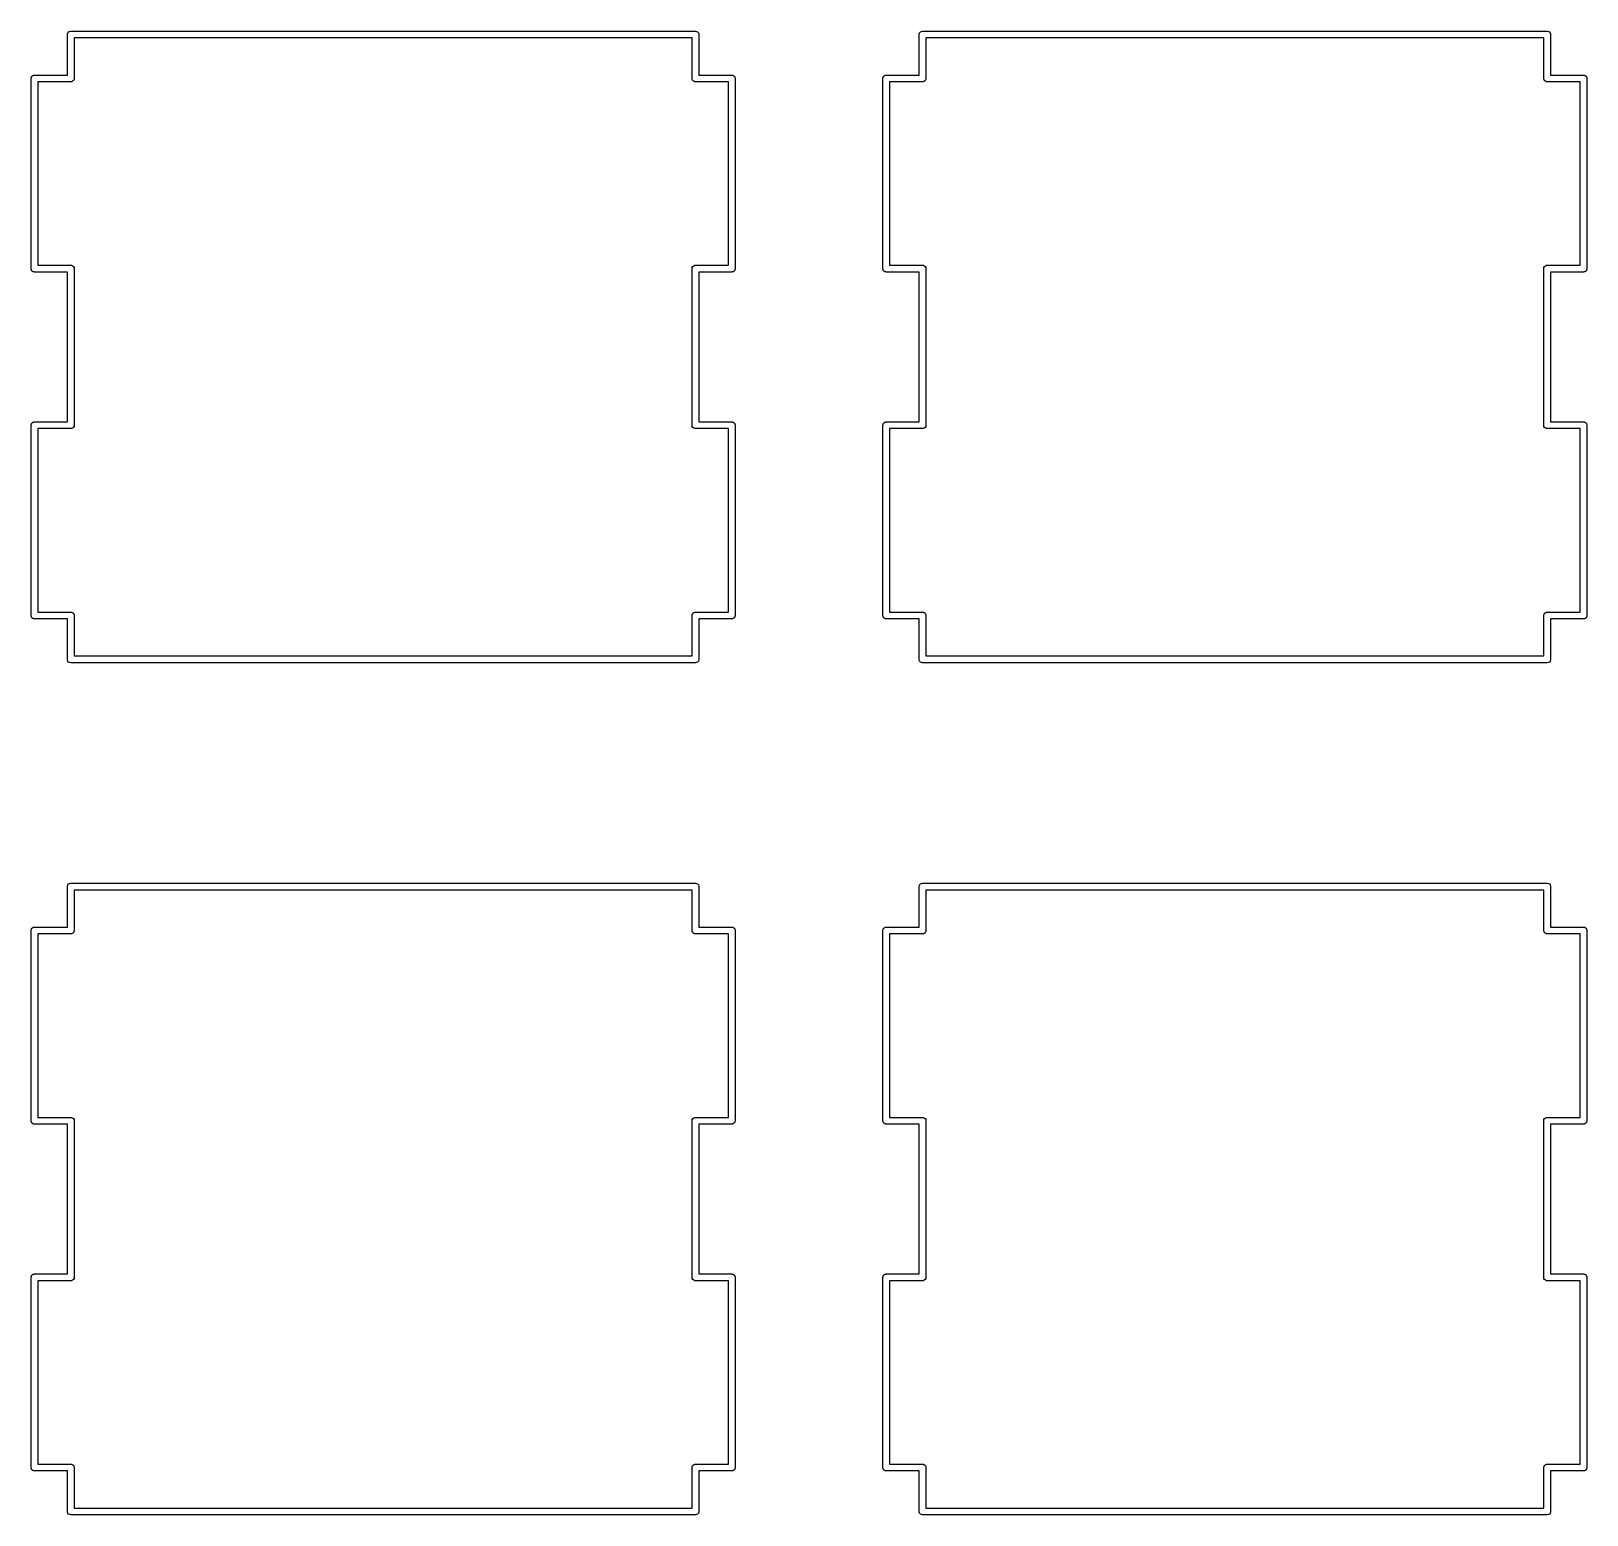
# Model space of a CAD drawing. Extents: x 24 to 395, y -191 to -67.
# Drawn here: x 335.03 to 369.82, y -145.17 to -112 of the extents above; entities that cross this region are included whole.
import ezdxf

# ---------------------------------------------------------------- set-up
doc = ezdxf.new("R2010")
doc.units = 0
doc.header["$MEASUREMENT"] = 0
doc.layers.add('BLACK', color=7, linetype='CONTINUOUS')

msp = doc.modelspace()

# ---------------------------------------------------------------- linework, layer by layer
at = {"layer": 'Black'}
for p, q in [((335.84, -112.064), (335.849, -112.039)), ((335.849, -112.039), (335.866, -112.019)), ((335.866, -112.019), (335.889, -112.006)), ((335.889, -112.006), (335.915, -112.001)), ((335.915, -112.001), (349.885, -112.001)), ((349.885, -112.001), (349.911, -112.006)), ((349.911, -112.006), (349.934, -112.019)), ((349.934, -112.019), (349.951, -112.039)), ((349.951, -112.039), (349.96, -112.064)), ((354.89, -112.064), (354.899, -112.039)), ((354.899, -112.039), (354.916, -112.019)), ((354.916, -112.019), (354.939, -112.006)), ((354.939, -112.006), (354.965, -112.001)), ((354.965, -112.001), (368.935, -112.001)), ((368.935, -112.001), (368.961, -112.006)), ((368.961, -112.006), (368.984, -112.019)), ((368.984, -112.019), (369.001, -112.039)), ((369.001, -112.039), (369.01, -112.064)), ((335.84, -112.091), (335.84, -112.064)), ((335.84, -112.983), (335.84, -112.091)), ((335.84, -112.091), (335.84, -112.091)), ((335.99, -112.154), (335.99, -113.058)), ((349.81, -112.154), (335.99, -112.154)), ((349.81, -113.058), (349.81, -112.154)), ((349.96, -112.064), (349.96, -112.091)), ((349.96, -112.091), (349.96, -112.091)), ((349.96, -112.091), (349.96, -112.983)), ((354.89, -112.091), (354.89, -112.064)), ((354.89, -112.983), (354.89, -112.091)), ((354.89, -112.091), (354.89, -112.091)), ((355.04, -112.154), (355.04, -113.058)), ((368.86, -112.154), (355.04, -112.154)), ((368.86, -113.058), (368.86, -112.154)), ((369.01, -112.064), (369.01, -112.091)), ((369.01, -112.091), (369.01, -112.091)), ((369.01, -112.091), (369.01, -112.983)), ((335.027, -113.058), (335.028, -113.051)), ((335.027, -117.312), (335.027, -113.058)), ((335.028, -113.045), (335.031, -113.039)), ((335.028, -113.051), (335.028, -113.045)), ((335.031, -113.039), (335.032, -113.032)), ((335.032, -113.032), (335.035, -113.027)), ((335.035, -113.027), (335.037, -113.02)), ((335.037, -113.02), (335.041, -113.015)), ((335.041, -113.015), (335.045, -113.01)), ((335.045, -113.01), (335.05, -113.006)), ((335.05, -113.006), (335.054, -113)), ((335.054, -113), (335.06, -112.997)), ((335.06, -112.997), (335.065, -112.993)), ((335.065, -112.993), (335.071, -112.991)), ((335.071, -112.991), (335.077, -112.987)), ((335.077, -112.987), (335.083, -112.986)), ((335.083, -112.986), (335.089, -112.984)), ((335.089, -112.984), (335.096, -112.984)), ((335.096, -112.984), (335.102, -112.983)), ((335.102, -112.983), (335.84, -112.983)), ((335.985, -113.084), (335.982, -113.089)), ((335.987, -113.077), (335.985, -113.084)), ((335.989, -113.071), (335.987, -113.077)), ((335.99, -113.058), (335.989, -113.064)), ((335.989, -113.064), (335.989, -113.071)), ((349.811, -113.064), (349.81, -113.058)), ((349.811, -113.071), (349.811, -113.064)), ((349.813, -113.077), (349.811, -113.071)), ((349.815, -113.084), (349.813, -113.077)), ((349.818, -113.089), (349.815, -113.084)), ((349.96, -112.983), (350.698, -112.983)), ((350.698, -112.983), (350.704, -112.984)), ((350.704, -112.984), (350.711, -112.984)), ((350.711, -112.984), (350.717, -112.986)), ((350.717, -112.986), (350.723, -112.987)), ((350.723, -112.987), (350.729, -112.991)), ((350.729, -112.991), (350.735, -112.993)), ((350.735, -112.993), (350.74, -112.997)), ((350.74, -112.997), (350.746, -113)), ((350.746, -113), (350.75, -113.006)), ((350.75, -113.006), (350.755, -113.01)), ((350.755, -113.01), (350.759, -113.015)), ((350.759, -113.015), (350.763, -113.02)), ((350.763, -113.02), (350.765, -113.027)), ((350.765, -113.027), (350.768, -113.032)), ((350.768, -113.032), (350.769, -113.039)), ((350.769, -113.039), (350.772, -113.045)), ((350.772, -113.045), (350.772, -113.051)), ((350.772, -113.051), (350.773, -113.058)), ((350.773, -113.058), (350.773, -117.312)), ((354.077, -113.058), (354.078, -113.051)), ((354.077, -117.312), (354.077, -113.058)), ((354.078, -113.045), (354.081, -113.039)), ((354.078, -113.051), (354.078, -113.045)), ((354.081, -113.039), (354.082, -113.032)), ((354.082, -113.032), (354.085, -113.027)), ((354.085, -113.027), (354.087, -113.02)), ((354.087, -113.02), (354.091, -113.015)), ((354.091, -113.015), (354.095, -113.01)), ((354.095, -113.01), (354.1, -113.006)), ((354.1, -113.006), (354.104, -113)), ((354.104, -113), (354.11, -112.997)), ((354.11, -112.997), (354.115, -112.993)), ((354.115, -112.993), (354.121, -112.991)), ((354.121, -112.991), (354.127, -112.987)), ((354.127, -112.987), (354.133, -112.986)), ((354.133, -112.986), (354.139, -112.984)), ((354.139, -112.984), (354.146, -112.984)), ((354.146, -112.984), (354.152, -112.983)), ((354.152, -112.983), (354.89, -112.983)), ((355.035, -113.084), (355.032, -113.089)), ((355.037, -113.077), (355.035, -113.084)), ((355.039, -113.071), (355.037, -113.077)), ((355.04, -113.058), (355.039, -113.064)), ((355.039, -113.064), (355.039, -113.071)), ((368.861, -113.064), (368.86, -113.058)), ((368.861, -113.071), (368.861, -113.064)), ((368.863, -113.077), (368.861, -113.071)), ((368.865, -113.084), (368.863, -113.077)), ((368.868, -113.089), (368.865, -113.084)), ((369.01, -112.983), (369.748, -112.983)), ((369.748, -112.983), (369.754, -112.984)), ((369.754, -112.984), (369.761, -112.984)), ((369.761, -112.984), (369.767, -112.986)), ((369.767, -112.986), (369.773, -112.987)), ((369.773, -112.987), (369.779, -112.991)), ((369.779, -112.991), (369.785, -112.993)), ((369.785, -112.993), (369.79, -112.997)), ((369.79, -112.997), (369.796, -113)), ((369.796, -113), (369.8, -113.006)), ((369.8, -113.006), (369.805, -113.01)), ((369.805, -113.01), (369.809, -113.015)), ((369.809, -113.015), (369.813, -113.02)), ((369.813, -113.02), (369.815, -113.027)), ((369.815, -113.027), (369.818, -113.032)), ((369.818, -113.032), (369.819, -113.039)), ((369.819, -113.039), (369.822, -113.045)), ((369.822, -113.045), (369.822, -113.051)), ((369.822, -113.051), (369.823, -113.058)), ((369.823, -113.058), (369.823, -117.312)), ((335.915, -113.133), (335.177, -113.133)), ((335.177, -113.133), (335.177, -117.237)), ((335.921, -113.132), (335.915, -113.133)), ((335.928, -113.132), (335.921, -113.132)), ((335.934, -113.13), (335.928, -113.132)), ((335.941, -113.128), (335.934, -113.13)), ((335.946, -113.125), (335.941, -113.128)), ((335.952, -113.123), (335.946, -113.125)), ((335.958, -113.119), (335.952, -113.123)), ((335.963, -113.115), (335.958, -113.119)), ((335.967, -113.11), (335.963, -113.115)), ((335.972, -113.106), (335.967, -113.11)), ((335.976, -113.1), (335.972, -113.106)), ((335.98, -113.095), (335.976, -113.1)), ((335.982, -113.089), (335.98, -113.095)), ((349.82, -113.095), (349.818, -113.089)), ((349.824, -113.1), (349.82, -113.095)), ((349.828, -113.106), (349.824, -113.1)), ((349.833, -113.11), (349.828, -113.106)), ((349.837, -113.115), (349.833, -113.11)), ((349.842, -113.119), (349.837, -113.115)), ((349.847, -113.123), (349.842, -113.119)), ((349.854, -113.125), (349.847, -113.123)), ((349.859, -113.128), (349.854, -113.125)), ((349.866, -113.13), (349.859, -113.128)), ((349.872, -113.132), (349.866, -113.13)), ((349.879, -113.132), (349.872, -113.132)), ((349.885, -113.133), (349.879, -113.132)), ((350.623, -113.133), (349.885, -113.133)), ((350.623, -117.237), (350.623, -113.133)), ((354.965, -113.133), (354.227, -113.133)), ((354.227, -113.133), (354.227, -117.237)), ((354.971, -113.132), (354.965, -113.133)), ((354.978, -113.132), (354.971, -113.132)), ((354.984, -113.13), (354.978, -113.132)), ((354.991, -113.128), (354.984, -113.13)), ((354.996, -113.125), (354.991, -113.128)), ((355.002, -113.123), (354.996, -113.125)), ((355.008, -113.119), (355.002, -113.123)), ((355.013, -113.115), (355.008, -113.119)), ((355.017, -113.11), (355.013, -113.115)), ((355.022, -113.106), (355.017, -113.11)), ((355.026, -113.1), (355.022, -113.106)), ((355.03, -113.095), (355.026, -113.1)), ((355.032, -113.089), (355.03, -113.095)), ((368.87, -113.095), (368.868, -113.089)), ((368.874, -113.1), (368.87, -113.095)), ((368.878, -113.106), (368.874, -113.1)), ((368.883, -113.11), (368.878, -113.106)), ((368.887, -113.115), (368.883, -113.11)), ((368.892, -113.119), (368.887, -113.115)), ((368.897, -113.123), (368.892, -113.119)), ((368.904, -113.125), (368.897, -113.123)), ((368.909, -113.128), (368.904, -113.125)), ((368.916, -113.13), (368.909, -113.128)), ((368.922, -113.132), (368.916, -113.13)), ((368.929, -113.132), (368.922, -113.132)), ((368.935, -113.133), (368.929, -113.132)), ((369.673, -113.133), (368.935, -113.133)), ((369.673, -117.237), (369.673, -113.133)), ((335.177, -117.237), (335.902, -117.237)), ((335.902, -117.237), (335.902, -117.237)), ((335.902, -117.237), (335.928, -117.237)), ((335.928, -117.237), (335.953, -117.246)), ((335.953, -117.246), (335.973, -117.263)), ((349.827, -117.263), (349.847, -117.246)), ((349.847, -117.246), (349.872, -117.237)), ((349.872, -117.237), (349.898, -117.237)), ((349.898, -117.237), (349.898, -117.237)), ((349.898, -117.237), (350.623, -117.237)), ((354.227, -117.237), (354.952, -117.237)), ((354.952, -117.237), (354.952, -117.237)), ((354.952, -117.237), (354.978, -117.237)), ((354.978, -117.237), (355.003, -117.246)), ((355.003, -117.246), (355.023, -117.263)), ((368.877, -117.263), (368.897, -117.246)), ((368.897, -117.246), (368.922, -117.237)), ((368.922, -117.237), (368.948, -117.237)), ((368.948, -117.237), (368.948, -117.237)), ((368.948, -117.237), (369.673, -117.237)), ((335.028, -117.319), (335.027, -117.312)), ((335.028, -117.325), (335.028, -117.319)), ((335.031, -117.332), (335.028, -117.325)), ((335.032, -117.338), (335.031, -117.332)), ((335.035, -117.344), (335.032, -117.338)), ((335.037, -117.35), (335.035, -117.344)), ((335.041, -117.355), (335.037, -117.35)), ((335.045, -117.361), (335.041, -117.355)), ((335.05, -117.365), (335.045, -117.361)), ((335.054, -117.37), (335.05, -117.365)), ((335.06, -117.373), (335.054, -117.37)), ((335.065, -117.377), (335.06, -117.373)), ((335.071, -117.38), (335.065, -117.377)), ((335.077, -117.383), (335.071, -117.38)), ((335.083, -117.384), (335.077, -117.383)), ((335.089, -117.386), (335.083, -117.384)), ((335.096, -117.386), (335.089, -117.386)), ((335.102, -117.387), (335.096, -117.386)), ((335.839, -117.387), (335.102, -117.387)), ((335.839, -120.738), (335.839, -117.387)), ((335.973, -117.263), (335.987, -117.286)), ((335.987, -117.286), (335.991, -117.312)), ((335.991, -117.312), (335.991, -120.813)), ((349.809, -117.312), (349.813, -117.286)), ((349.809, -120.813), (349.809, -117.312)), ((349.813, -117.286), (349.827, -117.263)), ((350.698, -117.387), (349.961, -117.387)), ((349.961, -117.387), (349.961, -120.738)), ((350.704, -117.386), (350.698, -117.387)), ((350.711, -117.386), (350.704, -117.386)), ((350.717, -117.384), (350.711, -117.386)), ((350.723, -117.383), (350.717, -117.384)), ((350.729, -117.38), (350.723, -117.383)), ((350.735, -117.377), (350.729, -117.38)), ((350.74, -117.373), (350.735, -117.377)), ((350.746, -117.37), (350.74, -117.373)), ((350.75, -117.365), (350.746, -117.37)), ((350.755, -117.361), (350.75, -117.365)), ((350.759, -117.355), (350.755, -117.361)), ((350.763, -117.35), (350.759, -117.355)), ((350.765, -117.344), (350.763, -117.35)), ((350.768, -117.338), (350.765, -117.344)), ((350.769, -117.332), (350.768, -117.338)), ((350.772, -117.325), (350.769, -117.332)), ((350.773, -117.312), (350.772, -117.319)), ((350.772, -117.319), (350.772, -117.325)), ((354.078, -117.319), (354.077, -117.312)), ((354.078, -117.325), (354.078, -117.319)), ((354.081, -117.332), (354.078, -117.325)), ((354.082, -117.338), (354.081, -117.332)), ((354.085, -117.344), (354.082, -117.338)), ((354.087, -117.35), (354.085, -117.344)), ((354.091, -117.355), (354.087, -117.35)), ((354.095, -117.361), (354.091, -117.355)), ((354.1, -117.365), (354.095, -117.361)), ((354.104, -117.37), (354.1, -117.365)), ((354.11, -117.373), (354.104, -117.37)), ((354.115, -117.377), (354.11, -117.373)), ((354.121, -117.38), (354.115, -117.377)), ((354.127, -117.383), (354.121, -117.38)), ((354.133, -117.384), (354.127, -117.383)), ((354.139, -117.386), (354.133, -117.384)), ((354.146, -117.386), (354.139, -117.386)), ((354.152, -117.387), (354.146, -117.386)), ((354.889, -117.387), (354.152, -117.387)), ((354.889, -120.738), (354.889, -117.387)), ((355.023, -117.263), (355.037, -117.286)), ((355.037, -117.286), (355.041, -117.312)), ((355.041, -117.312), (355.041, -120.813)), ((368.859, -117.312), (368.863, -117.286)), ((368.859, -120.813), (368.859, -117.312)), ((368.863, -117.286), (368.877, -117.263)), ((369.748, -117.387), (369.011, -117.387)), ((369.011, -117.387), (369.011, -120.738)), ((369.754, -117.386), (369.748, -117.387)), ((369.761, -117.386), (369.754, -117.386)), ((369.767, -117.384), (369.761, -117.386)), ((369.773, -117.383), (369.767, -117.384)), ((369.779, -117.38), (369.773, -117.383)), ((369.785, -117.377), (369.779, -117.38)), ((369.79, -117.373), (369.785, -117.377)), ((369.796, -117.37), (369.79, -117.373)), ((369.8, -117.365), (369.796, -117.37)), ((369.805, -117.361), (369.8, -117.365)), ((369.809, -117.355), (369.805, -117.361)), ((369.813, -117.35), (369.809, -117.355)), ((369.815, -117.344), (369.813, -117.35)), ((369.818, -117.338), (369.815, -117.344)), ((369.819, -117.332), (369.818, -117.338)), ((369.822, -117.325), (369.819, -117.332)), ((369.823, -117.312), (369.822, -117.319)), ((369.822, -117.319), (369.822, -117.325)), ((335.071, -120.745), (335.077, -120.742)), ((335.077, -120.742), (335.083, -120.741)), ((335.083, -120.741), (335.089, -120.739)), ((335.089, -120.739), (335.096, -120.739)), ((335.096, -120.739), (335.102, -120.738)), ((335.102, -120.738), (335.839, -120.738)), ((349.961, -120.738), (350.698, -120.738)), ((350.698, -120.738), (350.704, -120.739)), ((350.704, -120.739), (350.711, -120.739)), ((350.711, -120.739), (350.717, -120.741)), ((350.717, -120.741), (350.723, -120.742)), ((350.723, -120.742), (350.729, -120.745)), ((354.121, -120.745), (354.127, -120.742)), ((354.127, -120.742), (354.133, -120.741)), ((354.133, -120.741), (354.139, -120.739)), ((354.139, -120.739), (354.146, -120.739)), ((354.146, -120.739), (354.152, -120.738)), ((354.152, -120.738), (354.889, -120.738)), ((369.011, -120.738), (369.748, -120.738)), ((369.748, -120.738), (369.754, -120.739)), ((369.754, -120.739), (369.761, -120.739)), ((369.761, -120.739), (369.767, -120.741)), ((369.767, -120.741), (369.773, -120.742)), ((369.773, -120.742), (369.779, -120.745)), ((335.027, -120.813), (335.028, -120.806)), ((335.027, -125.067), (335.027, -120.813)), ((335.028, -120.8), (335.031, -120.793)), ((335.028, -120.806), (335.028, -120.8)), ((335.031, -120.793), (335.032, -120.787)), ((335.032, -120.787), (335.035, -120.781)), ((335.035, -120.781), (335.037, -120.775)), ((335.037, -120.775), (335.041, -120.77)), ((335.041, -120.77), (335.045, -120.764)), ((335.045, -120.764), (335.05, -120.76)), ((335.05, -120.76), (335.054, -120.755)), ((335.054, -120.755), (335.06, -120.752)), ((335.06, -120.752), (335.065, -120.748)), ((335.065, -120.748), (335.071, -120.745)), ((335.902, -120.888), (335.177, -120.888)), ((335.177, -120.888), (335.177, -124.992)), ((335.928, -120.888), (335.902, -120.888)), ((335.902, -120.888), (335.902, -120.888)), ((335.953, -120.879), (335.928, -120.888)), ((335.973, -120.862), (335.953, -120.879)), ((335.987, -120.839), (335.973, -120.862)), ((335.991, -120.813), (335.987, -120.839)), ((349.813, -120.839), (349.809, -120.813)), ((349.827, -120.862), (349.813, -120.839)), ((349.847, -120.879), (349.827, -120.862)), ((349.872, -120.888), (349.847, -120.879)), ((349.898, -120.888), (349.872, -120.888)), ((350.623, -120.888), (349.898, -120.888)), ((349.898, -120.888), (349.898, -120.888)), ((350.623, -124.992), (350.623, -120.888)), ((350.729, -120.745), (350.735, -120.748)), ((350.735, -120.748), (350.74, -120.752)), ((350.74, -120.752), (350.746, -120.755)), ((350.746, -120.755), (350.75, -120.76)), ((350.75, -120.76), (350.755, -120.764)), ((350.755, -120.764), (350.759, -120.77)), ((350.759, -120.77), (350.763, -120.775)), ((350.763, -120.775), (350.765, -120.781)), ((350.765, -120.781), (350.768, -120.787)), ((350.768, -120.787), (350.769, -120.793)), ((350.769, -120.793), (350.772, -120.8)), ((350.772, -120.8), (350.772, -120.806)), ((350.772, -120.806), (350.773, -120.813)), ((350.773, -120.813), (350.773, -125.067)), ((354.077, -120.813), (354.078, -120.806)), ((354.077, -125.067), (354.077, -120.813)), ((354.078, -120.8), (354.081, -120.793)), ((354.078, -120.806), (354.078, -120.8)), ((354.081, -120.793), (354.082, -120.787)), ((354.082, -120.787), (354.085, -120.781)), ((354.085, -120.781), (354.087, -120.775)), ((354.087, -120.775), (354.091, -120.77)), ((354.091, -120.77), (354.095, -120.764)), ((354.095, -120.764), (354.1, -120.76)), ((354.1, -120.76), (354.104, -120.755)), ((354.104, -120.755), (354.11, -120.752)), ((354.11, -120.752), (354.115, -120.748)), ((354.115, -120.748), (354.121, -120.745)), ((354.952, -120.888), (354.227, -120.888)), ((354.227, -120.888), (354.227, -124.992)), ((354.978, -120.888), (354.952, -120.888)), ((354.952, -120.888), (354.952, -120.888)), ((355.003, -120.879), (354.978, -120.888)), ((355.023, -120.862), (355.003, -120.879)), ((355.037, -120.839), (355.023, -120.862)), ((355.041, -120.813), (355.037, -120.839)), ((368.863, -120.839), (368.859, -120.813)), ((368.877, -120.862), (368.863, -120.839)), ((368.897, -120.879), (368.877, -120.862)), ((368.922, -120.888), (368.897, -120.879)), ((368.948, -120.888), (368.922, -120.888)), ((369.673, -120.888), (368.948, -120.888)), ((368.948, -120.888), (368.948, -120.888)), ((369.673, -124.992), (369.673, -120.888)), ((369.779, -120.745), (369.785, -120.748)), ((369.785, -120.748), (369.79, -120.752)), ((369.79, -120.752), (369.796, -120.755)), ((369.796, -120.755), (369.8, -120.76)), ((369.8, -120.76), (369.805, -120.764)), ((369.805, -120.764), (369.809, -120.77)), ((369.809, -120.77), (369.813, -120.775)), ((369.813, -120.775), (369.815, -120.781)), ((369.815, -120.781), (369.818, -120.787)), ((369.818, -120.787), (369.819, -120.793)), ((369.819, -120.793), (369.822, -120.8)), ((369.822, -120.8), (369.822, -120.806)), ((369.822, -120.806), (369.823, -120.813)), ((369.823, -120.813), (369.823, -125.067)), ((335.028, -125.074), (335.027, -125.067)), ((335.028, -125.08), (335.028, -125.074)), ((335.031, -125.086), (335.028, -125.08)), ((335.032, -125.093), (335.031, -125.086)), ((335.035, -125.098), (335.032, -125.093)), ((335.037, -125.105), (335.035, -125.098)), ((335.041, -125.11), (335.037, -125.105)), ((335.045, -125.115), (335.041, -125.11)), ((335.05, -125.119), (335.045, -125.115)), ((335.054, -125.125), (335.05, -125.119)), ((335.06, -125.128), (335.054, -125.125)), ((335.065, -125.132), (335.06, -125.128)), ((335.071, -125.134), (335.065, -125.132)), ((335.077, -125.138), (335.071, -125.134)), ((335.083, -125.139), (335.077, -125.138)), ((335.089, -125.141), (335.083, -125.139)), ((335.096, -125.141), (335.089, -125.141)), ((335.102, -125.142), (335.096, -125.141)), ((335.84, -125.142), (335.102, -125.142)), ((335.177, -124.992), (335.915, -124.992)), ((335.84, -126.034), (335.84, -125.142)), ((335.915, -124.992), (335.921, -124.993)), ((335.921, -124.993), (335.928, -124.993)), ((335.928, -124.993), (335.934, -124.995)), ((335.934, -124.995), (335.941, -124.997)), ((335.941, -124.997), (335.946, -125)), ((335.946, -125), (335.952, -125.002)), ((335.952, -125.002), (335.958, -125.006)), ((335.958, -125.006), (335.963, -125.01)), ((335.963, -125.01), (335.967, -125.015)), ((335.967, -125.015), (335.972, -125.019)), ((335.972, -125.019), (335.976, -125.025)), ((335.976, -125.025), (335.98, -125.03)), ((335.98, -125.03), (335.982, -125.036)), ((335.982, -125.036), (335.985, -125.041)), ((335.985, -125.041), (335.987, -125.048)), ((335.987, -125.048), (335.989, -125.054)), ((335.989, -125.054), (335.989, -125.061)), ((335.989, -125.061), (335.99, -125.067)), ((335.99, -125.067), (335.99, -125.971)), ((349.81, -125.067), (349.811, -125.061)), ((349.81, -125.971), (349.81, -125.067)), ((349.811, -125.054), (349.813, -125.048)), ((349.811, -125.061), (349.811, -125.054)), ((349.813, -125.048), (349.815, -125.041)), ((349.815, -125.041), (349.818, -125.036)), ((349.818, -125.036), (349.82, -125.03)), ((349.82, -125.03), (349.824, -125.025)), ((349.824, -125.025), (349.828, -125.019)), ((349.828, -125.019), (349.833, -125.015)), ((349.833, -125.015), (349.837, -125.01)), ((349.837, -125.01), (349.842, -125.006)), ((349.842, -125.006), (349.847, -125.002)), ((349.847, -125.002), (349.854, -125)), ((349.854, -125), (349.859, -124.997)), ((349.859, -124.997), (349.866, -124.995)), ((349.866, -124.995), (349.872, -124.993)), ((349.872, -124.993), (349.879, -124.993)), ((349.879, -124.993), (349.885, -124.992)), ((349.885, -124.992), (350.623, -124.992)), ((350.698, -125.142), (349.96, -125.142)), ((349.96, -125.142), (349.96, -126.034)), ((350.704, -125.141), (350.698, -125.142)), ((350.711, -125.141), (350.704, -125.141)), ((350.717, -125.139), (350.711, -125.141)), ((350.723, -125.138), (350.717, -125.139)), ((350.729, -125.134), (350.723, -125.138)), ((350.735, -125.132), (350.729, -125.134)), ((350.74, -125.128), (350.735, -125.132)), ((350.746, -125.125), (350.74, -125.128)), ((350.75, -125.119), (350.746, -125.125)), ((350.755, -125.115), (350.75, -125.119)), ((350.759, -125.11), (350.755, -125.115)), ((350.763, -125.105), (350.759, -125.11)), ((350.765, -125.098), (350.763, -125.105)), ((350.768, -125.093), (350.765, -125.098)), ((350.769, -125.086), (350.768, -125.093)), ((350.772, -125.08), (350.769, -125.086)), ((350.773, -125.067), (350.772, -125.074)), ((350.772, -125.074), (350.772, -125.08)), ((354.078, -125.074), (354.077, -125.067)), ((354.078, -125.08), (354.078, -125.074)), ((354.081, -125.086), (354.078, -125.08)), ((354.082, -125.093), (354.081, -125.086)), ((354.085, -125.098), (354.082, -125.093)), ((354.087, -125.105), (354.085, -125.098)), ((354.091, -125.11), (354.087, -125.105)), ((354.095, -125.115), (354.091, -125.11)), ((354.1, -125.119), (354.095, -125.115)), ((354.104, -125.125), (354.1, -125.119)), ((354.11, -125.128), (354.104, -125.125)), ((354.115, -125.132), (354.11, -125.128)), ((354.121, -125.134), (354.115, -125.132)), ((354.127, -125.138), (354.121, -125.134)), ((354.133, -125.139), (354.127, -125.138)), ((354.139, -125.141), (354.133, -125.139)), ((354.146, -125.141), (354.139, -125.141)), ((354.152, -125.142), (354.146, -125.141)), ((354.89, -125.142), (354.152, -125.142)), ((354.227, -124.992), (354.965, -124.992)), ((354.89, -126.034), (354.89, -125.142)), ((354.965, -124.992), (354.971, -124.993)), ((354.971, -124.993), (354.978, -124.993)), ((354.978, -124.993), (354.984, -124.995)), ((354.984, -124.995), (354.991, -124.997)), ((354.991, -124.997), (354.996, -125)), ((354.996, -125), (355.002, -125.002)), ((355.002, -125.002), (355.008, -125.006)), ((355.008, -125.006), (355.013, -125.01)), ((355.013, -125.01), (355.017, -125.015)), ((355.017, -125.015), (355.022, -125.019)), ((355.022, -125.019), (355.026, -125.025)), ((355.026, -125.025), (355.03, -125.03)), ((355.03, -125.03), (355.032, -125.036)), ((355.032, -125.036), (355.035, -125.041)), ((355.035, -125.041), (355.037, -125.048)), ((355.037, -125.048), (355.039, -125.054)), ((355.039, -125.054), (355.039, -125.061)), ((355.039, -125.061), (355.04, -125.067)), ((355.04, -125.067), (355.04, -125.971)), ((368.86, -125.067), (368.861, -125.061)), ((368.86, -125.971), (368.86, -125.067)), ((368.861, -125.054), (368.863, -125.048)), ((368.861, -125.061), (368.861, -125.054)), ((368.863, -125.048), (368.865, -125.041)), ((368.865, -125.041), (368.868, -125.036)), ((368.868, -125.036), (368.87, -125.03)), ((368.87, -125.03), (368.874, -125.025)), ((368.874, -125.025), (368.878, -125.019)), ((368.878, -125.019), (368.883, -125.015)), ((368.883, -125.015), (368.887, -125.01)), ((368.887, -125.01), (368.892, -125.006)), ((368.892, -125.006), (368.897, -125.002)), ((368.897, -125.002), (368.904, -125)), ((368.904, -125), (368.909, -124.997)), ((368.909, -124.997), (368.916, -124.995)), ((368.916, -124.995), (368.922, -124.993)), ((368.922, -124.993), (368.929, -124.993)), ((368.929, -124.993), (368.935, -124.992)), ((368.935, -124.992), (369.673, -124.992)), ((369.748, -125.142), (369.01, -125.142)), ((369.01, -125.142), (369.01, -126.034)), ((369.754, -125.141), (369.748, -125.142)), ((369.761, -125.141), (369.754, -125.141)), ((369.767, -125.139), (369.761, -125.141)), ((369.773, -125.138), (369.767, -125.139)), ((369.779, -125.134), (369.773, -125.138)), ((369.785, -125.132), (369.779, -125.134)), ((369.79, -125.128), (369.785, -125.132)), ((369.796, -125.125), (369.79, -125.128)), ((369.8, -125.119), (369.796, -125.125)), ((369.805, -125.115), (369.8, -125.119)), ((369.809, -125.11), (369.805, -125.115)), ((369.813, -125.105), (369.809, -125.11)), ((369.815, -125.098), (369.813, -125.105)), ((369.818, -125.093), (369.815, -125.098)), ((369.819, -125.086), (369.818, -125.093)), ((369.822, -125.08), (369.819, -125.086)), ((369.823, -125.067), (369.822, -125.074)), ((369.822, -125.074), (369.822, -125.08)), ((335.84, -126.061), (335.84, -126.034)), ((335.84, -126.034), (335.84, -126.034)), ((335.849, -126.086), (335.84, -126.061)), ((335.866, -126.106), (335.849, -126.086)), ((335.889, -126.119), (335.866, -126.106)), ((335.915, -126.124), (335.889, -126.119)), ((349.885, -126.124), (335.915, -126.124)), ((335.99, -125.971), (349.81, -125.971)), ((349.911, -126.119), (349.885, -126.124)), ((349.934, -126.106), (349.911, -126.119)), ((349.951, -126.086), (349.934, -126.106)), ((349.96, -126.061), (349.951, -126.086)), ((349.96, -126.034), (349.96, -126.034)), ((349.96, -126.034), (349.96, -126.061)), ((354.89, -126.061), (354.89, -126.034)), ((354.89, -126.034), (354.89, -126.034)), ((354.899, -126.086), (354.89, -126.061)), ((354.916, -126.106), (354.899, -126.086)), ((354.939, -126.119), (354.916, -126.106)), ((354.965, -126.124), (354.939, -126.119)), ((368.935, -126.124), (354.965, -126.124)), ((355.04, -125.971), (368.86, -125.971)), ((368.961, -126.119), (368.935, -126.124)), ((368.984, -126.106), (368.961, -126.119)), ((369.001, -126.086), (368.984, -126.106)), ((369.01, -126.061), (369.001, -126.086)), ((369.01, -126.034), (369.01, -126.034)), ((369.01, -126.034), (369.01, -126.061)), ((335.84, -131.114), (335.849, -131.089)), ((335.84, -131.141), (335.84, -131.114)), ((335.84, -132.033), (335.84, -131.141)), ((335.84, -131.141), (335.84, -131.141)), ((335.849, -131.089), (335.866, -131.069)), ((335.866, -131.069), (335.889, -131.056)), ((335.889, -131.056), (335.915, -131.051)), ((335.915, -131.051), (349.885, -131.051)), ((349.885, -131.051), (349.911, -131.056)), ((349.911, -131.056), (349.934, -131.069)), ((349.934, -131.069), (349.951, -131.089)), ((349.951, -131.089), (349.96, -131.114)), ((349.96, -131.114), (349.96, -131.141)), ((349.96, -131.141), (349.96, -131.141)), ((349.96, -131.141), (349.96, -132.033)), ((354.89, -131.114), (354.899, -131.089)), ((354.89, -131.141), (354.89, -131.114)), ((354.89, -132.033), (354.89, -131.141)), ((354.89, -131.141), (354.89, -131.141)), ((354.899, -131.089), (354.916, -131.069)), ((354.916, -131.069), (354.939, -131.056)), ((354.939, -131.056), (354.965, -131.051)), ((354.965, -131.051), (368.935, -131.051)), ((368.935, -131.051), (368.961, -131.056)), ((368.961, -131.056), (368.984, -131.069)), ((368.984, -131.069), (369.001, -131.089)), ((369.001, -131.089), (369.01, -131.114)), ((369.01, -131.114), (369.01, -131.141)), ((369.01, -131.141), (369.01, -131.141)), ((369.01, -131.141), (369.01, -132.033)), ((335.99, -131.204), (335.99, -132.108)), ((349.81, -131.204), (335.99, -131.204)), ((349.81, -132.108), (349.81, -131.204)), ((355.04, -131.204), (355.04, -132.108)), ((368.86, -131.204), (355.04, -131.204)), ((368.86, -132.108), (368.86, -131.204)), ((335.027, -132.108), (335.028, -132.101)), ((335.027, -136.362), (335.027, -132.108)), ((335.028, -132.095), (335.031, -132.089)), ((335.028, -132.101), (335.028, -132.095)), ((335.031, -132.089), (335.032, -132.082)), ((335.032, -132.082), (335.035, -132.077)), ((335.035, -132.077), (335.037, -132.07)), ((335.037, -132.07), (335.041, -132.065)), ((335.041, -132.065), (335.045, -132.06)), ((335.045, -132.06), (335.05, -132.056)), ((335.05, -132.056), (335.054, -132.05)), ((335.054, -132.05), (335.06, -132.047)), ((335.06, -132.047), (335.065, -132.043)), ((335.065, -132.043), (335.071, -132.041)), ((335.071, -132.041), (335.077, -132.037)), ((335.077, -132.037), (335.083, -132.036)), ((335.083, -132.036), (335.089, -132.034)), ((335.089, -132.034), (335.096, -132.034)), ((335.096, -132.034), (335.102, -132.033)), ((335.102, -132.033), (335.84, -132.033)), ((335.915, -132.183), (335.177, -132.183)), ((335.177, -132.183), (335.177, -136.287)), ((335.921, -132.182), (335.915, -132.183)), ((335.928, -132.182), (335.921, -132.182)), ((335.934, -132.18), (335.928, -132.182)), ((335.941, -132.178), (335.934, -132.18)), ((335.946, -132.175), (335.941, -132.178)), ((335.952, -132.173), (335.946, -132.175)), ((335.958, -132.169), (335.952, -132.173)), ((335.963, -132.165), (335.958, -132.169)), ((335.967, -132.16), (335.963, -132.165)), ((335.972, -132.156), (335.967, -132.16)), ((335.976, -132.15), (335.972, -132.156)), ((335.98, -132.145), (335.976, -132.15)), ((335.982, -132.139), (335.98, -132.145)), ((335.985, -132.134), (335.982, -132.139)), ((335.987, -132.127), (335.985, -132.134)), ((335.989, -132.121), (335.987, -132.127)), ((335.99, -132.108), (335.989, -132.114)), ((335.989, -132.114), (335.989, -132.121)), ((349.811, -132.114), (349.81, -132.108)), ((349.811, -132.121), (349.811, -132.114)), ((349.813, -132.127), (349.811, -132.121)), ((349.815, -132.134), (349.813, -132.127)), ((349.818, -132.139), (349.815, -132.134)), ((349.82, -132.145), (349.818, -132.139)), ((349.824, -132.15), (349.82, -132.145)), ((349.828, -132.156), (349.824, -132.15)), ((349.833, -132.16), (349.828, -132.156)), ((349.837, -132.165), (349.833, -132.16)), ((349.842, -132.169), (349.837, -132.165)), ((349.847, -132.173), (349.842, -132.169)), ((349.854, -132.175), (349.847, -132.173)), ((349.859, -132.178), (349.854, -132.175)), ((349.866, -132.18), (349.859, -132.178)), ((349.872, -132.182), (349.866, -132.18)), ((349.879, -132.182), (349.872, -132.182)), ((349.885, -132.183), (349.879, -132.182)), ((350.623, -132.183), (349.885, -132.183)), ((349.96, -132.033), (350.698, -132.033)), ((350.623, -136.287), (350.623, -132.183)), ((350.698, -132.033), (350.704, -132.034)), ((350.704, -132.034), (350.711, -132.034)), ((350.711, -132.034), (350.717, -132.036)), ((350.717, -132.036), (350.723, -132.037)), ((350.723, -132.037), (350.729, -132.041)), ((350.729, -132.041), (350.735, -132.043)), ((350.735, -132.043), (350.74, -132.047)), ((350.74, -132.047), (350.746, -132.05)), ((350.746, -132.05), (350.75, -132.056)), ((350.75, -132.056), (350.755, -132.06)), ((350.755, -132.06), (350.759, -132.065)), ((350.759, -132.065), (350.763, -132.07)), ((350.763, -132.07), (350.765, -132.077)), ((350.765, -132.077), (350.768, -132.082)), ((350.768, -132.082), (350.769, -132.089)), ((350.769, -132.089), (350.772, -132.095)), ((350.772, -132.095), (350.772, -132.101)), ((350.772, -132.101), (350.773, -132.108)), ((350.773, -132.108), (350.773, -136.362)), ((354.077, -132.108), (354.078, -132.101)), ((354.077, -136.362), (354.077, -132.108)), ((354.078, -132.095), (354.081, -132.089)), ((354.078, -132.101), (354.078, -132.095)), ((354.081, -132.089), (354.082, -132.082)), ((354.082, -132.082), (354.085, -132.077)), ((354.085, -132.077), (354.087, -132.07)), ((354.087, -132.07), (354.091, -132.065)), ((354.091, -132.065), (354.095, -132.06)), ((354.095, -132.06), (354.1, -132.056)), ((354.1, -132.056), (354.104, -132.05)), ((354.104, -132.05), (354.11, -132.047)), ((354.11, -132.047), (354.115, -132.043)), ((354.115, -132.043), (354.121, -132.041)), ((354.121, -132.041), (354.127, -132.037)), ((354.127, -132.037), (354.133, -132.036)), ((354.133, -132.036), (354.139, -132.034)), ((354.139, -132.034), (354.146, -132.034)), ((354.146, -132.034), (354.152, -132.033)), ((354.152, -132.033), (354.89, -132.033)), ((354.965, -132.183), (354.227, -132.183)), ((354.227, -132.183), (354.227, -136.287)), ((354.971, -132.182), (354.965, -132.183)), ((354.978, -132.182), (354.971, -132.182)), ((354.984, -132.18), (354.978, -132.182)), ((354.991, -132.178), (354.984, -132.18)), ((354.996, -132.175), (354.991, -132.178)), ((355.002, -132.173), (354.996, -132.175)), ((355.008, -132.169), (355.002, -132.173)), ((355.013, -132.165), (355.008, -132.169)), ((355.017, -132.16), (355.013, -132.165)), ((355.022, -132.156), (355.017, -132.16)), ((355.026, -132.15), (355.022, -132.156)), ((355.03, -132.145), (355.026, -132.15)), ((355.032, -132.139), (355.03, -132.145)), ((355.035, -132.134), (355.032, -132.139)), ((355.037, -132.127), (355.035, -132.134)), ((355.039, -132.121), (355.037, -132.127)), ((355.04, -132.108), (355.039, -132.114)), ((355.039, -132.114), (355.039, -132.121)), ((368.861, -132.114), (368.86, -132.108)), ((368.861, -132.121), (368.861, -132.114)), ((368.863, -132.127), (368.861, -132.121)), ((368.865, -132.134), (368.863, -132.127)), ((368.868, -132.139), (368.865, -132.134)), ((368.87, -132.145), (368.868, -132.139)), ((368.874, -132.15), (368.87, -132.145)), ((368.878, -132.156), (368.874, -132.15)), ((368.883, -132.16), (368.878, -132.156)), ((368.887, -132.165), (368.883, -132.16)), ((368.892, -132.169), (368.887, -132.165)), ((368.897, -132.173), (368.892, -132.169)), ((368.904, -132.175), (368.897, -132.173)), ((368.909, -132.178), (368.904, -132.175)), ((368.916, -132.18), (368.909, -132.178)), ((368.922, -132.182), (368.916, -132.18)), ((368.929, -132.182), (368.922, -132.182)), ((368.935, -132.183), (368.929, -132.182)), ((369.673, -132.183), (368.935, -132.183)), ((369.01, -132.033), (369.748, -132.033)), ((369.673, -136.287), (369.673, -132.183)), ((369.748, -132.033), (369.754, -132.034)), ((369.754, -132.034), (369.761, -132.034)), ((369.761, -132.034), (369.767, -132.036)), ((369.767, -132.036), (369.773, -132.037)), ((369.773, -132.037), (369.779, -132.041)), ((369.779, -132.041), (369.785, -132.043)), ((369.785, -132.043), (369.79, -132.047)), ((369.79, -132.047), (369.796, -132.05)), ((369.796, -132.05), (369.8, -132.056)), ((369.8, -132.056), (369.805, -132.06)), ((369.805, -132.06), (369.809, -132.065)), ((369.809, -132.065), (369.813, -132.07)), ((369.813, -132.07), (369.815, -132.077)), ((369.815, -132.077), (369.818, -132.082)), ((369.818, -132.082), (369.819, -132.089)), ((369.819, -132.089), (369.822, -132.095)), ((369.822, -132.095), (369.822, -132.101)), ((369.822, -132.101), (369.823, -132.108)), ((369.823, -132.108), (369.823, -136.362)), ((335.028, -136.369), (335.027, -136.362)), ((335.028, -136.375), (335.028, -136.369)), ((335.031, -136.382), (335.028, -136.375)), ((335.032, -136.388), (335.031, -136.382)), ((335.035, -136.394), (335.032, -136.388)), ((335.037, -136.4), (335.035, -136.394)), ((335.041, -136.405), (335.037, -136.4)), ((335.177, -136.287), (335.902, -136.287)), ((335.902, -136.287), (335.902, -136.287)), ((335.902, -136.287), (335.928, -136.287)), ((335.928, -136.287), (335.953, -136.296)), ((335.953, -136.296), (335.973, -136.313)), ((335.973, -136.313), (335.987, -136.336)), ((335.987, -136.336), (335.991, -136.362)), ((335.991, -136.362), (335.991, -139.863)), ((349.809, -136.362), (349.813, -136.336)), ((349.809, -139.863), (349.809, -136.362)), ((349.813, -136.336), (349.827, -136.313)), ((349.827, -136.313), (349.847, -136.296)), ((349.847, -136.296), (349.872, -136.287)), ((349.872, -136.287), (349.898, -136.287)), ((349.898, -136.287), (349.898, -136.287)), ((349.898, -136.287), (350.623, -136.287)), ((350.763, -136.4), (350.759, -136.405)), ((350.765, -136.394), (350.763, -136.4)), ((350.768, -136.388), (350.765, -136.394)), ((350.769, -136.382), (350.768, -136.388)), ((350.772, -136.375), (350.769, -136.382)), ((350.773, -136.362), (350.772, -136.369)), ((350.772, -136.369), (350.772, -136.375)), ((354.078, -136.369), (354.077, -136.362)), ((354.078, -136.375), (354.078, -136.369)), ((354.081, -136.382), (354.078, -136.375)), ((354.082, -136.388), (354.081, -136.382)), ((354.085, -136.394), (354.082, -136.388)), ((354.087, -136.4), (354.085, -136.394)), ((354.091, -136.405), (354.087, -136.4)), ((354.227, -136.287), (354.952, -136.287)), ((354.952, -136.287), (354.952, -136.287)), ((354.952, -136.287), (354.978, -136.287)), ((354.978, -136.287), (355.003, -136.296)), ((355.003, -136.296), (355.023, -136.313)), ((355.023, -136.313), (355.037, -136.336)), ((355.037, -136.336), (355.041, -136.362)), ((355.041, -136.362), (355.041, -139.863)), ((368.859, -136.362), (368.863, -136.336)), ((368.859, -139.863), (368.859, -136.362)), ((368.863, -136.336), (368.877, -136.313)), ((368.877, -136.313), (368.897, -136.296)), ((368.897, -136.296), (368.922, -136.287)), ((368.922, -136.287), (368.948, -136.287)), ((368.948, -136.287), (368.948, -136.287)), ((368.948, -136.287), (369.673, -136.287)), ((369.813, -136.4), (369.809, -136.405)), ((369.815, -136.394), (369.813, -136.4)), ((369.818, -136.388), (369.815, -136.394)), ((369.819, -136.382), (369.818, -136.388)), ((369.822, -136.375), (369.819, -136.382)), ((369.823, -136.362), (369.822, -136.369)), ((369.822, -136.369), (369.822, -136.375)), ((335.045, -136.411), (335.041, -136.405)), ((335.05, -136.415), (335.045, -136.411)), ((335.054, -136.42), (335.05, -136.415)), ((335.06, -136.423), (335.054, -136.42)), ((335.065, -136.427), (335.06, -136.423)), ((335.071, -136.43), (335.065, -136.427)), ((335.077, -136.433), (335.071, -136.43)), ((335.083, -136.434), (335.077, -136.433)), ((335.089, -136.436), (335.083, -136.434)), ((335.096, -136.436), (335.089, -136.436)), ((335.102, -136.437), (335.096, -136.436)), ((335.839, -136.437), (335.102, -136.437)), ((335.839, -139.788), (335.839, -136.437)), ((350.698, -136.437), (349.961, -136.437)), ((349.961, -136.437), (349.961, -139.788)), ((350.704, -136.436), (350.698, -136.437)), ((350.711, -136.436), (350.704, -136.436)), ((350.717, -136.434), (350.711, -136.436)), ((350.723, -136.433), (350.717, -136.434)), ((350.729, -136.43), (350.723, -136.433)), ((350.735, -136.427), (350.729, -136.43)), ((350.74, -136.423), (350.735, -136.427)), ((350.746, -136.42), (350.74, -136.423)), ((350.75, -136.415), (350.746, -136.42)), ((350.755, -136.411), (350.75, -136.415)), ((350.759, -136.405), (350.755, -136.411)), ((354.095, -136.411), (354.091, -136.405)), ((354.1, -136.415), (354.095, -136.411)), ((354.104, -136.42), (354.1, -136.415)), ((354.11, -136.423), (354.104, -136.42)), ((354.115, -136.427), (354.11, -136.423)), ((354.121, -136.43), (354.115, -136.427)), ((354.127, -136.433), (354.121, -136.43)), ((354.133, -136.434), (354.127, -136.433)), ((354.139, -136.436), (354.133, -136.434)), ((354.146, -136.436), (354.139, -136.436)), ((354.152, -136.437), (354.146, -136.436)), ((354.889, -136.437), (354.152, -136.437)), ((354.889, -139.788), (354.889, -136.437)), ((369.748, -136.437), (369.011, -136.437)), ((369.011, -136.437), (369.011, -139.788)), ((369.754, -136.436), (369.748, -136.437)), ((369.761, -136.436), (369.754, -136.436)), ((369.767, -136.434), (369.761, -136.436)), ((369.773, -136.433), (369.767, -136.434)), ((369.779, -136.43), (369.773, -136.433)), ((369.785, -136.427), (369.779, -136.43)), ((369.79, -136.423), (369.785, -136.427)), ((369.796, -136.42), (369.79, -136.423)), ((369.8, -136.415), (369.796, -136.42)), ((369.805, -136.411), (369.8, -136.415)), ((369.809, -136.405), (369.805, -136.411)), ((335.027, -139.863), (335.028, -139.856)), ((335.027, -144.117), (335.027, -139.863)), ((335.028, -139.85), (335.031, -139.843)), ((335.028, -139.856), (335.028, -139.85)), ((335.031, -139.843), (335.032, -139.837)), ((335.032, -139.837), (335.035, -139.831)), ((335.035, -139.831), (335.037, -139.825)), ((335.037, -139.825), (335.041, -139.82)), ((335.041, -139.82), (335.045, -139.814)), ((335.045, -139.814), (335.05, -139.81)), ((335.05, -139.81), (335.054, -139.805)), ((335.054, -139.805), (335.06, -139.802)), ((335.06, -139.802), (335.065, -139.798)), ((335.065, -139.798), (335.071, -139.795)), ((335.071, -139.795), (335.077, -139.792)), ((335.077, -139.792), (335.083, -139.791)), ((335.083, -139.791), (335.089, -139.789)), ((335.089, -139.789), (335.096, -139.789)), ((335.096, -139.789), (335.102, -139.788)), ((335.102, -139.788), (335.839, -139.788)), ((335.991, -139.863), (335.987, -139.889)), ((349.813, -139.889), (349.809, -139.863)), ((349.961, -139.788), (350.698, -139.788)), ((350.698, -139.788), (350.704, -139.789)), ((350.704, -139.789), (350.711, -139.789)), ((350.711, -139.789), (350.717, -139.791)), ((350.717, -139.791), (350.723, -139.792)), ((350.723, -139.792), (350.729, -139.795)), ((350.729, -139.795), (350.735, -139.798)), ((350.735, -139.798), (350.74, -139.802)), ((350.74, -139.802), (350.746, -139.805)), ((350.746, -139.805), (350.75, -139.81)), ((350.75, -139.81), (350.755, -139.814)), ((350.755, -139.814), (350.759, -139.82)), ((350.759, -139.82), (350.763, -139.825)), ((350.763, -139.825), (350.765, -139.831)), ((350.765, -139.831), (350.768, -139.837)), ((350.768, -139.837), (350.769, -139.843)), ((350.769, -139.843), (350.772, -139.85)), ((350.772, -139.85), (350.772, -139.856)), ((350.772, -139.856), (350.773, -139.863)), ((350.773, -139.863), (350.773, -144.117)), ((354.077, -139.863), (354.078, -139.856)), ((354.077, -144.117), (354.077, -139.863)), ((354.078, -139.85), (354.081, -139.843)), ((354.078, -139.856), (354.078, -139.85)), ((354.081, -139.843), (354.082, -139.837)), ((354.082, -139.837), (354.085, -139.831)), ((354.085, -139.831), (354.087, -139.825)), ((354.087, -139.825), (354.091, -139.82)), ((354.091, -139.82), (354.095, -139.814)), ((354.095, -139.814), (354.1, -139.81)), ((354.1, -139.81), (354.104, -139.805)), ((354.104, -139.805), (354.11, -139.802)), ((354.11, -139.802), (354.115, -139.798)), ((354.115, -139.798), (354.121, -139.795)), ((354.121, -139.795), (354.127, -139.792)), ((354.127, -139.792), (354.133, -139.791)), ((354.133, -139.791), (354.139, -139.789)), ((354.139, -139.789), (354.146, -139.789)), ((354.146, -139.789), (354.152, -139.788)), ((354.152, -139.788), (354.889, -139.788)), ((355.041, -139.863), (355.037, -139.889)), ((368.863, -139.889), (368.859, -139.863)), ((369.011, -139.788), (369.748, -139.788)), ((369.748, -139.788), (369.754, -139.789)), ((369.754, -139.789), (369.761, -139.789)), ((369.761, -139.789), (369.767, -139.791)), ((369.767, -139.791), (369.773, -139.792)), ((369.773, -139.792), (369.779, -139.795)), ((369.779, -139.795), (369.785, -139.798)), ((369.785, -139.798), (369.79, -139.802)), ((369.79, -139.802), (369.796, -139.805)), ((369.796, -139.805), (369.8, -139.81)), ((369.8, -139.81), (369.805, -139.814)), ((369.805, -139.814), (369.809, -139.82)), ((369.809, -139.82), (369.813, -139.825)), ((369.813, -139.825), (369.815, -139.831)), ((369.815, -139.831), (369.818, -139.837)), ((369.818, -139.837), (369.819, -139.843)), ((369.819, -139.843), (369.822, -139.85)), ((369.822, -139.85), (369.822, -139.856)), ((369.822, -139.856), (369.823, -139.863)), ((369.823, -139.863), (369.823, -144.117)), ((335.902, -139.938), (335.177, -139.938)), ((335.177, -139.938), (335.177, -144.042)), ((335.928, -139.938), (335.902, -139.938)), ((335.902, -139.938), (335.902, -139.938)), ((335.953, -139.929), (335.928, -139.938)), ((335.973, -139.912), (335.953, -139.929)), ((335.987, -139.889), (335.973, -139.912)), ((349.827, -139.912), (349.813, -139.889)), ((349.847, -139.929), (349.827, -139.912)), ((349.872, -139.938), (349.847, -139.929)), ((349.898, -139.938), (349.872, -139.938)), ((350.623, -139.938), (349.898, -139.938)), ((349.898, -139.938), (349.898, -139.938)), ((350.623, -144.042), (350.623, -139.938)), ((354.952, -139.938), (354.227, -139.938)), ((354.227, -139.938), (354.227, -144.042)), ((354.978, -139.938), (354.952, -139.938)), ((354.952, -139.938), (354.952, -139.938)), ((355.003, -139.929), (354.978, -139.938)), ((355.023, -139.912), (355.003, -139.929)), ((355.037, -139.889), (355.023, -139.912)), ((368.877, -139.912), (368.863, -139.889)), ((368.897, -139.929), (368.877, -139.912)), ((368.922, -139.938), (368.897, -139.929)), ((368.948, -139.938), (368.922, -139.938)), ((369.673, -139.938), (368.948, -139.938)), ((368.948, -139.938), (368.948, -139.938)), ((369.673, -144.042), (369.673, -139.938)), ((335.177, -144.042), (335.915, -144.042)), ((335.915, -144.042), (335.921, -144.043)), ((335.921, -144.043), (335.928, -144.043)), ((335.928, -144.043), (335.934, -144.045)), ((335.934, -144.045), (335.941, -144.047)), ((335.941, -144.047), (335.946, -144.05)), ((335.946, -144.05), (335.952, -144.052)), ((335.952, -144.052), (335.958, -144.056)), ((349.842, -144.056), (349.847, -144.052)), ((349.847, -144.052), (349.854, -144.05)), ((349.854, -144.05), (349.859, -144.047)), ((349.859, -144.047), (349.866, -144.045)), ((349.866, -144.045), (349.872, -144.043)), ((349.872, -144.043), (349.879, -144.043)), ((349.879, -144.043), (349.885, -144.042)), ((349.885, -144.042), (350.623, -144.042)), ((354.227, -144.042), (354.965, -144.042)), ((354.965, -144.042), (354.971, -144.043)), ((354.971, -144.043), (354.978, -144.043)), ((354.978, -144.043), (354.984, -144.045)), ((354.984, -144.045), (354.991, -144.047)), ((354.991, -144.047), (354.996, -144.05)), ((354.996, -144.05), (355.002, -144.052)), ((355.002, -144.052), (355.008, -144.056)), ((368.892, -144.056), (368.897, -144.052)), ((368.897, -144.052), (368.904, -144.05)), ((368.904, -144.05), (368.909, -144.047)), ((368.909, -144.047), (368.916, -144.045)), ((368.916, -144.045), (368.922, -144.043)), ((368.922, -144.043), (368.929, -144.043)), ((368.929, -144.043), (368.935, -144.042)), ((368.935, -144.042), (369.673, -144.042)), ((335.028, -144.124), (335.027, -144.117)), ((335.028, -144.13), (335.028, -144.124)), ((335.031, -144.136), (335.028, -144.13)), ((335.032, -144.143), (335.031, -144.136)), ((335.035, -144.148), (335.032, -144.143)), ((335.037, -144.155), (335.035, -144.148)), ((335.041, -144.16), (335.037, -144.155)), ((335.045, -144.165), (335.041, -144.16)), ((335.05, -144.169), (335.045, -144.165)), ((335.054, -144.175), (335.05, -144.169)), ((335.06, -144.178), (335.054, -144.175)), ((335.065, -144.182), (335.06, -144.178)), ((335.071, -144.184), (335.065, -144.182)), ((335.077, -144.188), (335.071, -144.184)), ((335.083, -144.189), (335.077, -144.188)), ((335.089, -144.191), (335.083, -144.189)), ((335.096, -144.191), (335.089, -144.191)), ((335.102, -144.192), (335.096, -144.191)), ((335.84, -144.192), (335.102, -144.192)), ((335.84, -145.084), (335.84, -144.192)), ((335.958, -144.056), (335.963, -144.06)), ((335.963, -144.06), (335.967, -144.065)), ((335.967, -144.065), (335.972, -144.069)), ((335.972, -144.069), (335.976, -144.075)), ((335.976, -144.075), (335.98, -144.08)), ((335.98, -144.08), (335.982, -144.086)), ((335.982, -144.086), (335.985, -144.091)), ((335.985, -144.091), (335.987, -144.098)), ((335.987, -144.098), (335.989, -144.104)), ((335.989, -144.104), (335.989, -144.111)), ((335.989, -144.111), (335.99, -144.117)), ((335.99, -144.117), (335.99, -145.021)), ((349.81, -144.117), (349.811, -144.111)), ((349.81, -145.021), (349.81, -144.117)), ((349.811, -144.104), (349.813, -144.098)), ((349.811, -144.111), (349.811, -144.104)), ((349.813, -144.098), (349.815, -144.091)), ((349.815, -144.091), (349.818, -144.086)), ((349.818, -144.086), (349.82, -144.08)), ((349.82, -144.08), (349.824, -144.075)), ((349.824, -144.075), (349.828, -144.069)), ((349.828, -144.069), (349.833, -144.065)), ((349.833, -144.065), (349.837, -144.06)), ((349.837, -144.06), (349.842, -144.056)), ((350.698, -144.192), (349.96, -144.192)), ((349.96, -144.192), (349.96, -145.084)), ((350.704, -144.191), (350.698, -144.192)), ((350.711, -144.191), (350.704, -144.191)), ((350.717, -144.189), (350.711, -144.191)), ((350.723, -144.188), (350.717, -144.189)), ((350.729, -144.184), (350.723, -144.188)), ((350.735, -144.182), (350.729, -144.184)), ((350.74, -144.178), (350.735, -144.182)), ((350.746, -144.175), (350.74, -144.178)), ((350.75, -144.169), (350.746, -144.175)), ((350.755, -144.165), (350.75, -144.169)), ((350.759, -144.16), (350.755, -144.165)), ((350.763, -144.155), (350.759, -144.16)), ((350.765, -144.148), (350.763, -144.155)), ((350.768, -144.143), (350.765, -144.148)), ((350.769, -144.136), (350.768, -144.143)), ((350.772, -144.13), (350.769, -144.136)), ((350.773, -144.117), (350.772, -144.124)), ((350.772, -144.124), (350.772, -144.13)), ((354.078, -144.124), (354.077, -144.117)), ((354.078, -144.13), (354.078, -144.124)), ((354.081, -144.136), (354.078, -144.13)), ((354.082, -144.143), (354.081, -144.136)), ((354.085, -144.148), (354.082, -144.143)), ((354.087, -144.155), (354.085, -144.148)), ((354.091, -144.16), (354.087, -144.155)), ((354.095, -144.165), (354.091, -144.16)), ((354.1, -144.169), (354.095, -144.165)), ((354.104, -144.175), (354.1, -144.169)), ((354.11, -144.178), (354.104, -144.175)), ((354.115, -144.182), (354.11, -144.178)), ((354.121, -144.184), (354.115, -144.182)), ((354.127, -144.188), (354.121, -144.184)), ((354.133, -144.189), (354.127, -144.188)), ((354.139, -144.191), (354.133, -144.189)), ((354.146, -144.191), (354.139, -144.191)), ((354.152, -144.192), (354.146, -144.191)), ((354.89, -144.192), (354.152, -144.192)), ((354.89, -145.084), (354.89, -144.192)), ((355.008, -144.056), (355.013, -144.06)), ((355.013, -144.06), (355.017, -144.065)), ((355.017, -144.065), (355.022, -144.069)), ((355.022, -144.069), (355.026, -144.075)), ((355.026, -144.075), (355.03, -144.08)), ((355.03, -144.08), (355.032, -144.086)), ((355.032, -144.086), (355.035, -144.091)), ((355.035, -144.091), (355.037, -144.098)), ((355.037, -144.098), (355.039, -144.104)), ((355.039, -144.104), (355.039, -144.111)), ((355.039, -144.111), (355.04, -144.117)), ((355.04, -144.117), (355.04, -145.021)), ((368.86, -144.117), (368.861, -144.111)), ((368.86, -145.021), (368.86, -144.117)), ((368.861, -144.104), (368.863, -144.098)), ((368.861, -144.111), (368.861, -144.104)), ((368.863, -144.098), (368.865, -144.091)), ((368.865, -144.091), (368.868, -144.086)), ((368.868, -144.086), (368.87, -144.08)), ((368.87, -144.08), (368.874, -144.075)), ((368.874, -144.075), (368.878, -144.069)), ((368.878, -144.069), (368.883, -144.065)), ((368.883, -144.065), (368.887, -144.06)), ((368.887, -144.06), (368.892, -144.056)), ((369.748, -144.192), (369.01, -144.192)), ((369.01, -144.192), (369.01, -145.084)), ((369.754, -144.191), (369.748, -144.192)), ((369.761, -144.191), (369.754, -144.191)), ((369.767, -144.189), (369.761, -144.191)), ((369.773, -144.188), (369.767, -144.189)), ((369.779, -144.184), (369.773, -144.188)), ((369.785, -144.182), (369.779, -144.184)), ((369.79, -144.178), (369.785, -144.182)), ((369.796, -144.175), (369.79, -144.178)), ((369.8, -144.169), (369.796, -144.175)), ((369.805, -144.165), (369.8, -144.169)), ((369.809, -144.16), (369.805, -144.165)), ((369.813, -144.155), (369.809, -144.16)), ((369.815, -144.148), (369.813, -144.155)), ((369.818, -144.143), (369.815, -144.148)), ((369.819, -144.136), (369.818, -144.143)), ((369.822, -144.13), (369.819, -144.136)), ((369.823, -144.117), (369.822, -144.124)), ((369.822, -144.124), (369.822, -144.13)), ((335.84, -145.111), (335.84, -145.084)), ((335.84, -145.084), (335.84, -145.084)), ((335.99, -145.021), (349.81, -145.021)), ((349.96, -145.084), (349.96, -145.084)), ((349.96, -145.084), (349.96, -145.111)), ((354.89, -145.111), (354.89, -145.084)), ((354.89, -145.084), (354.89, -145.084)), ((355.04, -145.021), (368.86, -145.021)), ((369.01, -145.084), (369.01, -145.084)), ((369.01, -145.084), (369.01, -145.111)), ((335.849, -145.136), (335.84, -145.111)), ((335.866, -145.156), (335.849, -145.136)), ((335.889, -145.169), (335.866, -145.156)), ((335.915, -145.174), (335.889, -145.169)), ((349.885, -145.174), (335.915, -145.174)), ((349.911, -145.169), (349.885, -145.174)), ((349.934, -145.156), (349.911, -145.169)), ((349.951, -145.136), (349.934, -145.156)), ((349.96, -145.111), (349.951, -145.136)), ((354.899, -145.136), (354.89, -145.111)), ((354.916, -145.156), (354.899, -145.136)), ((354.939, -145.169), (354.916, -145.156)), ((354.965, -145.174), (354.939, -145.169)), ((368.935, -145.174), (354.965, -145.174)), ((368.961, -145.169), (368.935, -145.174)), ((368.984, -145.156), (368.961, -145.169)), ((369.001, -145.136), (368.984, -145.156)), ((369.01, -145.111), (369.001, -145.136))]:
    msp.add_line(p, q, dxfattribs=at)

doc.saveas('drawing.dxf')
